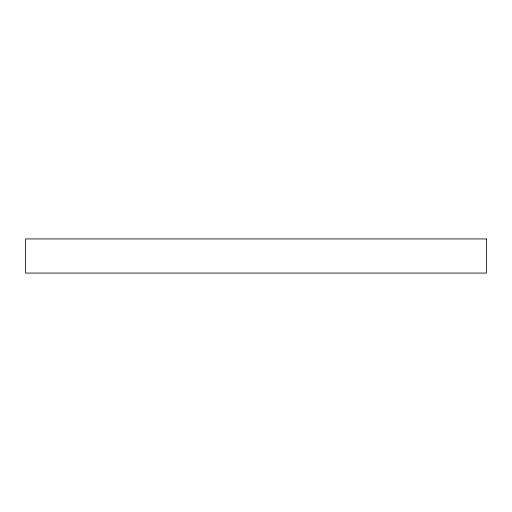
<?xml version="1.0" encoding="UTF-8"?>
<svg xmlns="http://www.w3.org/2000/svg" width="512" height="512" viewBox="0 0 512 512"><rect width="100%" height="100%" fill="white"/><g stroke="black" fill="none" stroke-linecap="round" stroke-linejoin="round"><path stroke-width="0.77" d="M486.4 238.931L25.6 238.931L25.6 273.069L486.4 273.069L486.4 238.931"/></g></svg>
